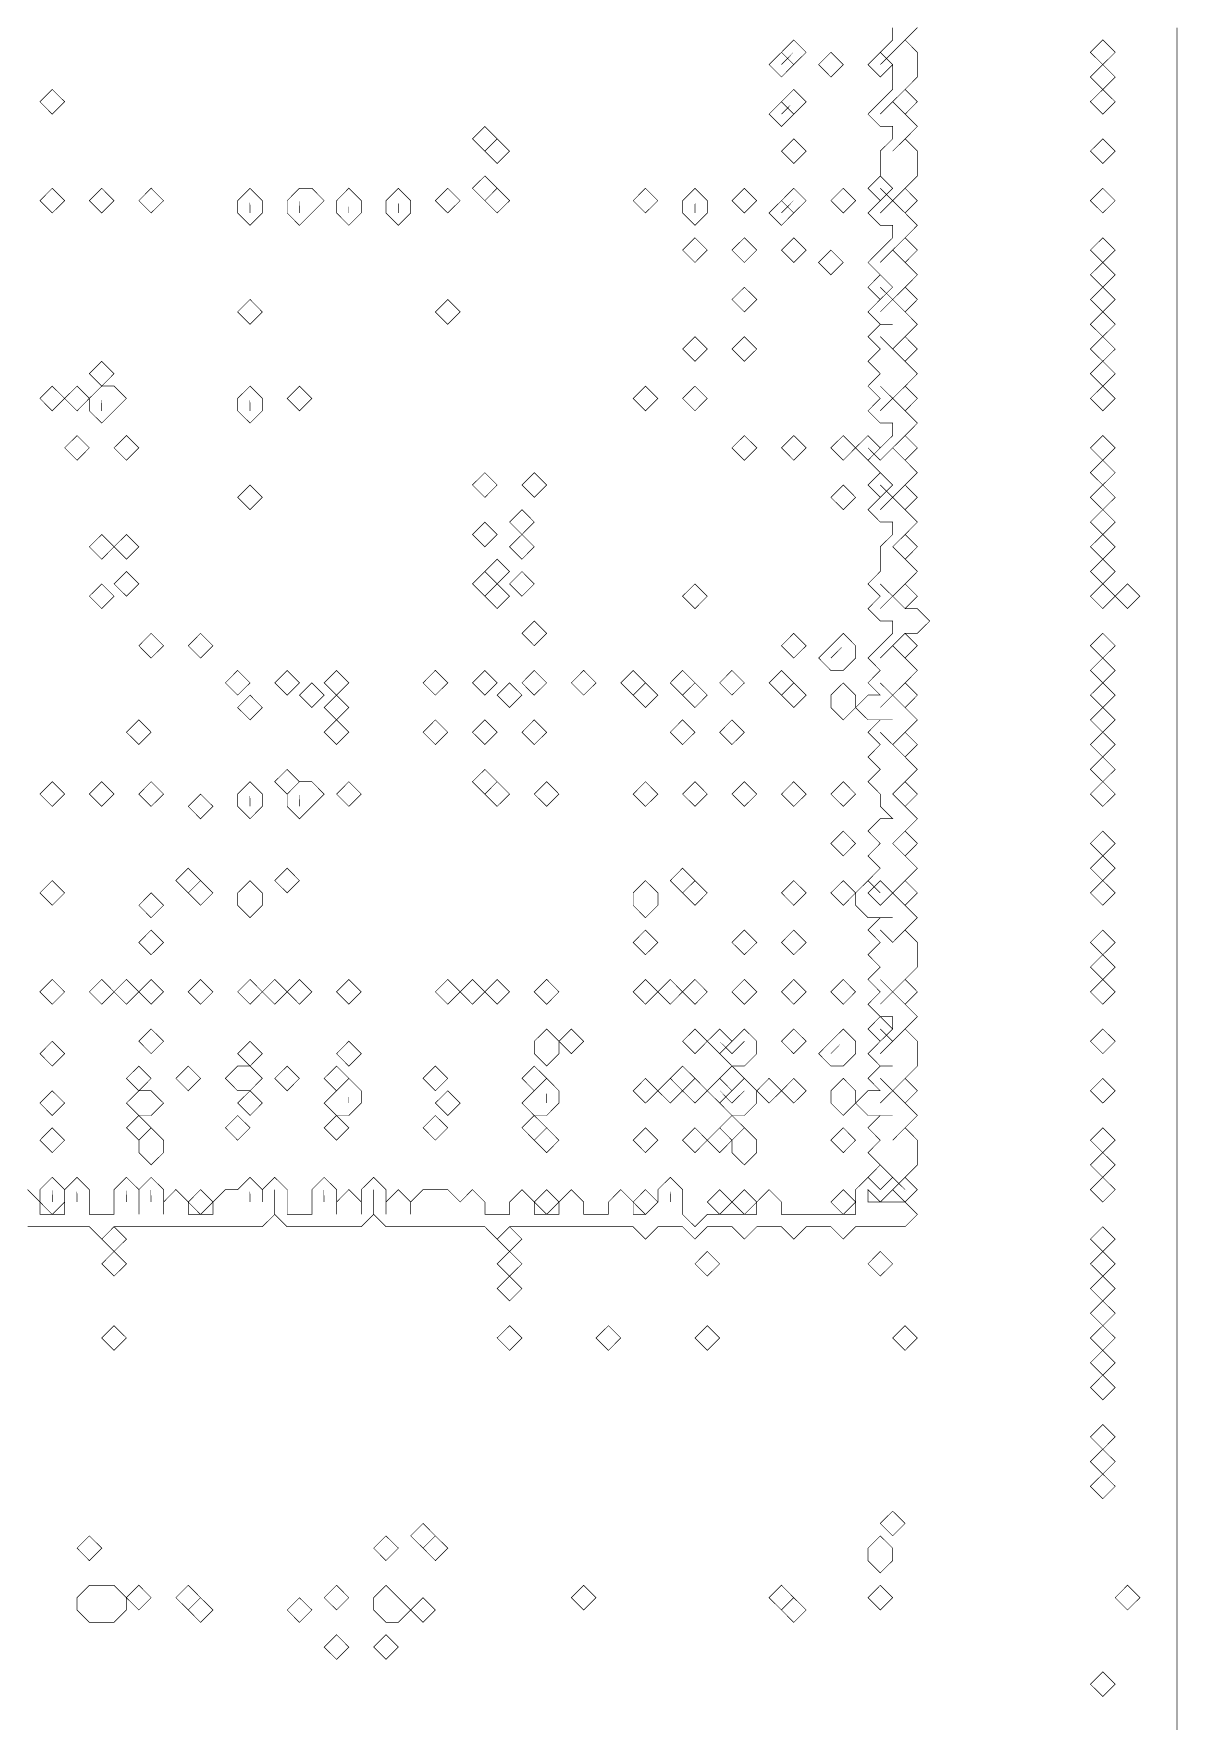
# Model space of a CAD drawing. Header units: metres. Extents: x 0 to 4936, y -4936 to 0.
# Drawn here: x 4042 to 4936, y -3873 to -2555 of the extents above; entities that cross this region are included whole.
import ezdxf

# ---------------------------------------------------------------- set-up
doc = ezdxf.new("R2010")
doc.units = ezdxf.units.M
doc.layers.add('conductor', color=1, linetype='Continuous')
doc.layers.add('substrate', color=5, linetype='Continuous')

msp = doc.modelspace()

# ---------------------------------------------------------------- linework, layer by layer
at = {"layer": 'conductor', "const_width": 0.5}
msp.add_lwpolyline([(4037.1, -3457.6), (4046.8, -3467.3), (4046.8, -3477), (4056.4, -3477), (4066.1, -3477), (4066.1, -3467.3), (4066.1, -3457.6), (4075.8, -3448), (4085.4, -3457.6), (4085.4, -3467.3), (4085.4, -3477), (4095.1, -3477), (4104.7, -3477), (4104.7, -3467.3), (4104.7, -3457.6), (4114.4, -3448), (4124.1, -3457.6), (4124.1, -3467.3), (4124.1, -3477), (4124.1, -3467.3), (4124.1, -3457.6), (4133.7, -3448), (4143.4, -3457.6), (4143.4, -3467.3), (4143.4, -3477), (4143.4, -3467.3), (4153, -3457.6), (4162.7, -3467.3), (4162.7, -3477), (4172.3, -3477), (4182, -3477), (4182, -3467.3), (4191.7, -3457.6), (4201.3, -3457.6), (4211, -3448), (4220.6, -3457.6), (4220.6, -3467.3), (4220.6, -3457.6), (4230.3, -3448), (4240, -3457.6), (4240, -3467.3), (4240, -3477), (4249.6, -3477), (4259.3, -3477), (4259.3, -3467.3), (4259.3, -3457.6), (4268.9, -3448), (4278.6, -3457.6), (4278.6, -3467.3), (4278.6, -3477), (4278.6, -3467.3), (4288.2, -3457.6), (4297.9, -3467.3), (4297.9, -3477), (4297.9, -3467.3), (4297.9, -3457.6), (4307.6, -3448), (4317.2, -3457.6), (4317.2, -3467.3), (4317.2, -3477), (4317.2, -3467.3), (4326.9, -3457.6), (4336.5, -3467.3), (4336.5, -3477), (4336.5, -3467.3), (4346.2, -3457.6), (4355.8, -3457.6), (4365.5, -3457.6), (4375.2, -3467.3), (4384.8, -3457.6), (4394.5, -3467.3), (4394.5, -3477), (4404.1, -3477), (4413.8, -3477), (4413.8, -3467.3), (4423.5, -3457.6), (4433.1, -3467.3), (4433.1, -3477), (4442.8, -3477), (4452.4, -3477), (4452.4, -3467.3), (4462.1, -3457.6), (4471.7, -3467.3), (4471.7, -3477), (4481.4, -3477), (4491.1, -3477), (4491.1, -3467.3), (4500.7, -3457.6), (4510.4, -3467.3), (4510.4, -3477), (4520, -3477), (4529.7, -3467.3), (4529.7, -3457.6), (4539.4, -3448), (4549, -3457.6), (4549, -3467.3), (4549, -3477), (4558.7, -3486.6), (4568.3, -3477), (4578, -3477), (4587.6, -3477), (4597.3, -3477), (4607, -3477), (4607, -3467.3), (4616.6, -3457.6), (4626.3, -3467.3), (4626.3, -3477), (4635.9, -3477), (4645.6, -3477), (4655.3, -3477), (4664.9, -3477), (4674.6, -3477), (4684.2, -3477), (4684.2, -3467.3), (4684.2, -3457.6), (4693.9, -3448), (4703.5, -3457.6), (4713.2, -3448), (4722.9, -3457.6), (4713.2, -3448), (4703.5, -3438.3), (4693.9, -3428.7), (4703.5, -3419), (4693.9, -3409.3), (4703.5, -3399.7), (4713.2, -3399.7), (4703.5, -3399.7), (4693.9, -3399.7), (4684.2, -3390), (4693.9, -3380.4), (4703.5, -3380.4), (4693.9, -3370.7), (4703.5, -3361.1), (4713.2, -3361.1), (4703.5, -3361.1), (4693.9, -3351.4), (4703.5, -3341.7), (4713.2, -3332.1), (4713.2, -3322.4), (4703.5, -3322.4), (4693.9, -3312.8), (4703.5, -3303.1), (4693.9, -3293.4), (4703.5, -3283.8), (4693.9, -3274.1), (4703.5, -3264.5), (4693.9, -3254.8), (4703.5, -3245.2), (4713.2, -3245.2), (4703.5, -3245.2), (4693.9, -3245.2), (4684.2, -3235.5), (4684.2, -3225.8), (4693.9, -3216.2), (4703.5, -3225.8), (4693.9, -3216.2), (4703.5, -3206.5), (4693.9, -3196.9), (4703.5, -3187.2), (4693.9, -3177.5), (4703.5, -3167.9), (4713.2, -3167.9), (4703.5, -3158.2), (4703.5, -3148.6), (4693.9, -3138.9), (4703.5, -3129.3), (4693.9, -3119.6), (4703.5, -3109.9), (4693.9, -3100.3), (4703.5, -3090.6), (4713.2, -3090.6), (4703.5, -3090.6), (4693.9, -3090.6), (4684.2, -3081), (4693.9, -3071.3), (4703.5, -3071.3), (4693.9, -3061.7), (4703.5, -3052), (4693.9, -3042.3), (4703.5, -3032.7), (4713.2, -3023), (4713.2, -3013.4), (4703.5, -3013.4), (4693.9, -3003.7), (4703.5, -2994), (4693.9, -2984.4), (4703.5, -2974.7), (4703.5, -2965.1), (4703.5, -2955.4), (4713.2, -2945.8), (4713.2, -2936.1), (4703.5, -2936.1), (4693.9, -2926.4), (4703.5, -2916.8), (4713.2, -2907.1), (4703.5, -2897.5), (4693.9, -2887.8), (4703.5, -2878.1), (4713.2, -2868.5), (4713.2, -2858.8), (4703.5, -2858.8), (4693.9, -2849.2), (4703.5, -2839.5), (4693.9, -2829.9), (4703.5, -2820.2), (4693.9, -2810.5), (4703.5, -2800.9), (4693.9, -2791.2), (4703.5, -2781.6), (4713.2, -2781.6), (4703.5, -2781.6), (4693.9, -2771.9), (4703.5, -2762.2), (4713.2, -2752.6), (4703.5, -2742.9), (4693.9, -2733.3), (4703.5, -2723.6), (4713.2, -2714), (4713.2, -2704.3), (4703.5, -2704.3), (4693.9, -2694.6), (4703.5, -2685), (4713.2, -2675.3), (4703.5, -2665.7), (4703.5, -2656), (4703.5, -2646.3), (4713.2, -2636.7), (4713.2, -2627), (4703.5, -2627), (4693.9, -2617.4), (4703.5, -2607.7), (4713.2, -2598.1), (4713.2, -2588.4), (4713.2, -2578.7), (4703.5, -2569.1), (4713.2, -2559.4), (4713.2, -2549.8)], dxfattribs=at)
for points in [[(4616.6, -2578.7), (4626.3, -2569.1), (4635.9, -2578.7), (4626.3, -2588.4)], [(4626.3, -2569.1), (4635.9, -2559.4), (4645.6, -2569.1), (4635.9, -2578.7)], [(4655.3, -2578.7), (4664.9, -2569.1), (4674.6, -2578.7), (4664.9, -2588.4)], [(4693.9, -2578.7), (4703.5, -2569.1), (4713.2, -2578.7), (4703.5, -2588.4)], [(4046.8, -2607.7), (4056.4, -2598.1), (4066.1, -2607.7), (4056.4, -2617.4)], [(4616.6, -2617.4), (4626.3, -2607.7), (4635.9, -2617.4), (4626.3, -2627)], [(4626.3, -2607.7), (4635.9, -2598.1), (4645.6, -2607.7), (4635.9, -2617.4)], [(4384.8, -2636.7), (4394.5, -2627), (4404.1, -2636.7), (4394.5, -2646.3)], [(4394.5, -2646.3), (4404.1, -2636.7), (4413.8, -2646.3), (4404.1, -2656)], [(4626.3, -2646.3), (4635.9, -2636.7), (4645.6, -2646.3), (4635.9, -2656)], [(4046.8, -2685), (4056.4, -2675.3), (4066.1, -2685), (4056.4, -2694.6)], [(4085.4, -2685), (4095.1, -2675.3), (4104.7, -2685), (4095.1, -2694.6)], [(4124.1, -2685), (4133.7, -2675.3), (4143.4, -2685), (4133.7, -2694.6)], [(4201.3, -2685), (4211, -2675.3), (4220.6, -2685), (4220.6, -2694.6), (4211, -2704.3), (4201.3, -2694.6)], [(4240, -2685), (4249.6, -2675.3), (4259.3, -2675.3), (4268.9, -2685), (4259.3, -2694.6), (4249.6, -2704.3), (4240, -2694.6)], [(4278.6, -2685), (4288.2, -2675.3), (4297.9, -2685), (4297.9, -2694.6), (4288.2, -2704.3), (4278.6, -2694.6)], [(4317.2, -2685), (4326.9, -2675.3), (4336.5, -2685), (4336.5, -2694.6), (4326.9, -2704.3), (4317.2, -2694.6)], [(4355.8, -2685), (4365.5, -2675.3), (4375.2, -2685), (4365.5, -2694.6)], [(4384.8, -2675.3), (4394.5, -2665.7), (4404.1, -2675.3), (4394.5, -2685)], [(4394.5, -2685), (4404.1, -2675.3), (4413.8, -2685), (4404.1, -2694.6)], [(4510.4, -2685), (4520, -2675.3), (4529.7, -2685), (4520, -2694.6)], [(4549, -2685), (4558.7, -2675.3), (4568.3, -2685), (4568.3, -2694.6), (4558.7, -2704.3), (4549, -2694.6)], [(4587.6, -2685), (4597.3, -2675.3), (4607, -2685), (4597.3, -2694.6)], [(4626.3, -2685), (4635.9, -2675.3), (4645.6, -2685), (4635.9, -2694.6)], [(4664.9, -2685), (4674.6, -2675.3), (4684.2, -2685), (4674.6, -2694.6)], [(4693.9, -2675.3), (4703.5, -2665.7), (4713.2, -2675.3), (4703.5, -2685)], [(4616.6, -2694.6), (4626.3, -2685), (4635.9, -2694.6), (4626.3, -2704.3)], [(4549, -2723.6), (4558.7, -2714), (4568.3, -2723.6), (4558.7, -2733.3)], [(4587.6, -2723.6), (4597.3, -2714), (4607, -2723.6), (4597.3, -2733.3)], [(4626.3, -2723.6), (4635.9, -2714), (4645.6, -2723.6), (4635.9, -2733.3)], [(4655.3, -2733.3), (4664.9, -2723.6), (4674.6, -2733.3), (4664.9, -2742.9)], [(4587.6, -2762.2), (4597.3, -2752.6), (4607, -2762.2), (4597.3, -2771.9)], [(4693.9, -2752.6), (4703.5, -2742.9), (4713.2, -2752.6), (4703.5, -2762.2)], [(4201.3, -2771.9), (4211, -2762.2), (4220.6, -2771.9), (4211, -2781.6)], [(4355.8, -2771.9), (4365.5, -2762.2), (4375.2, -2771.9), (4365.5, -2781.6)], [(4549, -2800.9), (4558.7, -2791.2), (4568.3, -2800.9), (4558.7, -2810.5)], [(4587.6, -2800.9), (4597.3, -2791.2), (4607, -2800.9), (4597.3, -2810.5)], [(4085.4, -2820.2), (4095.1, -2810.5), (4104.7, -2820.2), (4095.1, -2829.9)], [(4046.8, -2839.5), (4056.4, -2829.9), (4066.1, -2839.5), (4056.4, -2849.2)], [(4066.1, -2839.5), (4075.8, -2829.9), (4085.4, -2839.5), (4075.8, -2849.2)], [(4085.4, -2839.5), (4095.1, -2829.9), (4104.7, -2829.9), (4114.4, -2839.5), (4104.7, -2849.2), (4095.1, -2858.8), (4085.4, -2849.2)], [(4201.3, -2839.5), (4211, -2829.9), (4220.6, -2839.5), (4220.6, -2849.2), (4211, -2858.8), (4201.3, -2849.2)], [(4240, -2839.5), (4249.6, -2829.9), (4259.3, -2839.5), (4249.6, -2849.2)], [(4510.4, -2839.5), (4520, -2829.9), (4529.7, -2839.5), (4520, -2849.2)], [(4549, -2839.5), (4558.7, -2829.9), (4568.3, -2839.5), (4558.7, -2849.2)], [(4066.1, -2878.1), (4075.8, -2868.5), (4085.4, -2878.1), (4075.8, -2887.8)], [(4104.7, -2878.1), (4114.4, -2868.5), (4124.1, -2878.1), (4114.4, -2887.8)], [(4587.6, -2878.1), (4597.3, -2868.5), (4607, -2878.1), (4597.3, -2887.8)], [(4626.3, -2878.1), (4635.9, -2868.5), (4645.6, -2878.1), (4635.9, -2887.8)], [(4664.9, -2878.1), (4674.6, -2868.5), (4684.2, -2878.1), (4674.6, -2887.8)], [(4684.2, -2878.1), (4693.9, -2868.5), (4703.5, -2878.1), (4693.9, -2887.8)], [(4384.8, -2907.1), (4394.5, -2897.5), (4404.1, -2907.1), (4394.5, -2916.8)], [(4423.5, -2907.1), (4433.1, -2897.5), (4442.8, -2907.1), (4433.1, -2916.8)], [(4693.9, -2907.1), (4703.5, -2897.5), (4713.2, -2907.1), (4703.5, -2916.8)], [(4201.3, -2916.8), (4211, -2907.1), (4220.6, -2916.8), (4211, -2926.4)], [(4664.9, -2916.8), (4674.6, -2907.1), (4684.2, -2916.8), (4674.6, -2926.4)], [(4413.8, -2936.1), (4423.5, -2926.4), (4433.1, -2936.1), (4423.5, -2945.8)], [(4384.8, -2945.8), (4394.5, -2936.1), (4404.1, -2945.8), (4394.5, -2955.4)], [(4085.4, -2955.4), (4095.1, -2945.8), (4104.7, -2955.4), (4095.1, -2965.1)], [(4104.7, -2955.4), (4114.4, -2945.8), (4124.1, -2955.4), (4114.4, -2965.1)], [(4413.8, -2955.4), (4423.5, -2945.8), (4433.1, -2955.4), (4423.5, -2965.1)], [(4394.5, -2974.7), (4404.1, -2965.1), (4413.8, -2974.7), (4404.1, -2984.4)], [(4104.7, -2984.4), (4114.4, -2974.7), (4124.1, -2984.4), (4114.4, -2994)], [(4384.8, -2984.4), (4394.5, -2974.7), (4404.1, -2984.4), (4394.5, -2994)], [(4413.8, -2984.4), (4423.5, -2974.7), (4433.1, -2984.4), (4423.5, -2994)], [(4085.4, -2994), (4095.1, -2984.4), (4104.7, -2994), (4095.1, -3003.7)], [(4394.5, -2994), (4404.1, -2984.4), (4413.8, -2994), (4404.1, -3003.7)], [(4549, -2994), (4558.7, -2984.4), (4568.3, -2994), (4558.7, -3003.7)], [(4423.5, -3023), (4433.1, -3013.4), (4442.8, -3023), (4433.1, -3032.7)], [(4124.1, -3032.7), (4133.7, -3023), (4143.4, -3032.7), (4133.7, -3042.3)], [(4162.7, -3032.7), (4172.3, -3023), (4182, -3032.7), (4172.3, -3042.3)], [(4626.3, -3032.7), (4635.9, -3023), (4645.6, -3032.7), (4635.9, -3042.3)], [(4664.9, -3032.7), (4674.6, -3023), (4684.2, -3032.7), (4684.2, -3042.3), (4674.6, -3052), (4664.9, -3052), (4655.3, -3042.3)], [(4191.7, -3061.7), (4201.3, -3052), (4211, -3061.7), (4201.3, -3071.3)], [(4230.3, -3061.7), (4240, -3052), (4249.6, -3061.7), (4240, -3071.3)], [(4268.9, -3061.7), (4278.6, -3052), (4288.2, -3061.7), (4278.6, -3071.3)], [(4346.2, -3061.7), (4355.8, -3052), (4365.5, -3061.7), (4355.8, -3071.3)], [(4384.8, -3061.7), (4394.5, -3052), (4404.1, -3061.7), (4394.5, -3071.3)], [(4423.5, -3061.7), (4433.1, -3052), (4442.8, -3061.7), (4433.1, -3071.3)], [(4462.1, -3061.7), (4471.7, -3052), (4481.4, -3061.7), (4471.7, -3071.3)], [(4500.7, -3061.7), (4510.4, -3052), (4520, -3061.7), (4510.4, -3071.3)], [(4539.4, -3061.7), (4549, -3052), (4558.7, -3061.7), (4549, -3071.3)], [(4578, -3061.7), (4587.6, -3052), (4597.3, -3061.7), (4587.6, -3071.3)], [(4616.6, -3061.7), (4626.3, -3052), (4635.9, -3061.7), (4626.3, -3071.3)], [(4201.3, -3081), (4211, -3071.3), (4220.6, -3081), (4211, -3090.6)], [(4249.6, -3071.3), (4259.3, -3061.7), (4268.9, -3071.3), (4259.3, -3081)], [(4268.9, -3081), (4278.6, -3071.3), (4288.2, -3081), (4278.6, -3090.6)], [(4404.1, -3071.3), (4413.8, -3061.7), (4423.5, -3071.3), (4413.8, -3081)], [(4510.4, -3071.3), (4520, -3061.7), (4529.7, -3071.3), (4520, -3081)], [(4549, -3071.3), (4558.7, -3061.7), (4568.3, -3071.3), (4558.7, -3081)], [(4626.3, -3071.3), (4635.9, -3061.7), (4645.6, -3071.3), (4635.9, -3081)], [(4664.9, -3071.3), (4674.6, -3061.7), (4684.2, -3071.3), (4684.2, -3081), (4674.6, -3090.6), (4664.9, -3081)], [(4114.4, -3100.3), (4124.1, -3090.6), (4133.7, -3100.3), (4124.1, -3109.9)], [(4268.9, -3100.3), (4278.6, -3090.6), (4288.2, -3100.3), (4278.6, -3109.9)], [(4346.2, -3100.3), (4355.8, -3090.6), (4365.5, -3100.3), (4355.8, -3109.9)], [(4384.8, -3100.3), (4394.5, -3090.6), (4404.1, -3100.3), (4394.5, -3109.9)], [(4423.5, -3100.3), (4433.1, -3090.6), (4442.8, -3100.3), (4433.1, -3109.9)], [(4539.4, -3100.3), (4549, -3090.6), (4558.7, -3100.3), (4549, -3109.9)], [(4578, -3100.3), (4587.6, -3090.6), (4597.3, -3100.3), (4587.6, -3109.9)], [(4230.3, -3138.9), (4240, -3129.3), (4249.6, -3138.9), (4240, -3148.6)], [(4384.8, -3138.9), (4394.5, -3129.3), (4404.1, -3138.9), (4394.5, -3148.6)], [(4046.8, -3148.6), (4056.4, -3138.9), (4066.1, -3148.6), (4056.4, -3158.2)], [(4085.4, -3148.6), (4095.1, -3138.9), (4104.7, -3148.6), (4095.1, -3158.2)], [(4124.1, -3148.6), (4133.7, -3138.9), (4143.4, -3148.6), (4133.7, -3158.2)], [(4162.7, -3158.2), (4172.3, -3148.6), (4182, -3158.2), (4172.3, -3167.9)], [(4201.3, -3148.6), (4211, -3138.9), (4220.6, -3148.6), (4220.6, -3158.2), (4211, -3167.9), (4201.3, -3158.2)], [(4240, -3148.6), (4249.6, -3138.9), (4259.3, -3138.9), (4268.9, -3148.6), (4259.3, -3158.2), (4249.6, -3167.9), (4240, -3158.2)], [(4278.6, -3148.6), (4288.2, -3138.9), (4297.9, -3148.6), (4288.2, -3158.2)], [(4394.5, -3148.6), (4404.1, -3138.9), (4413.8, -3148.6), (4404.1, -3158.2)], [(4433.1, -3148.6), (4442.8, -3138.9), (4452.4, -3148.6), (4442.8, -3158.2)], [(4510.4, -3148.6), (4520, -3138.9), (4529.7, -3148.6), (4520, -3158.2)], [(4549, -3148.6), (4558.7, -3138.9), (4568.3, -3148.6), (4558.7, -3158.2)], [(4587.6, -3148.6), (4597.3, -3138.9), (4607, -3148.6), (4597.3, -3158.2)], [(4626.3, -3148.6), (4635.9, -3138.9), (4645.6, -3148.6), (4635.9, -3158.2)], [(4664.9, -3148.6), (4674.6, -3138.9), (4684.2, -3148.6), (4674.6, -3158.2)], [(4664.9, -3187.2), (4674.6, -3177.5), (4684.2, -3187.2), (4674.6, -3196.9)], [(4046.8, -3225.8), (4056.4, -3216.2), (4066.1, -3225.8), (4056.4, -3235.5)], [(4153, -3216.2), (4162.7, -3206.5), (4172.3, -3216.2), (4162.7, -3225.8)], [(4162.7, -3225.8), (4172.3, -3216.2), (4182, -3225.8), (4172.3, -3235.5)], [(4201.3, -3225.8), (4211, -3216.2), (4220.6, -3225.8), (4220.6, -3235.5), (4211, -3245.2), (4201.3, -3235.5)], [(4230.3, -3216.2), (4240, -3206.5), (4249.6, -3216.2), (4240, -3225.8)], [(4510.4, -3225.8), (4520, -3216.2), (4529.7, -3225.8), (4529.7, -3235.5), (4520, -3245.2), (4510.4, -3235.5)], [(4539.4, -3216.2), (4549, -3206.5), (4558.7, -3216.2), (4549, -3225.8)], [(4549, -3225.8), (4558.7, -3216.2), (4568.3, -3225.8), (4558.7, -3235.5)], [(4626.3, -3225.8), (4635.9, -3216.2), (4645.6, -3225.8), (4635.9, -3235.5)], [(4664.9, -3225.8), (4674.6, -3216.2), (4684.2, -3225.8), (4674.6, -3235.5)], [(4124.1, -3235.5), (4133.7, -3225.8), (4143.4, -3235.5), (4133.7, -3245.2)], [(4124.1, -3264.5), (4133.7, -3254.8), (4143.4, -3264.5), (4133.7, -3274.1)], [(4510.4, -3264.5), (4520, -3254.8), (4529.7, -3264.5), (4520, -3274.1)], [(4587.6, -3264.5), (4597.3, -3254.8), (4607, -3264.5), (4597.3, -3274.1)], [(4626.3, -3264.5), (4635.9, -3254.8), (4645.6, -3264.5), (4635.9, -3274.1)], [(4046.8, -3303.1), (4056.4, -3293.4), (4066.1, -3303.1), (4056.4, -3312.8)], [(4085.4, -3303.1), (4095.1, -3293.4), (4104.7, -3303.1), (4095.1, -3312.8)], [(4104.7, -3303.1), (4114.4, -3293.4), (4124.1, -3303.1), (4114.4, -3312.8)], [(4124.1, -3303.1), (4133.7, -3293.4), (4143.4, -3303.1), (4133.7, -3312.8)], [(4162.7, -3303.1), (4172.3, -3293.4), (4182, -3303.1), (4172.3, -3312.8)], [(4201.3, -3303.1), (4211, -3293.4), (4220.6, -3303.1), (4211, -3312.8)], [(4220.6, -3303.1), (4230.3, -3293.4), (4240, -3303.1), (4230.3, -3312.8)], [(4240, -3303.1), (4249.6, -3293.4), (4259.3, -3303.1), (4249.6, -3312.8)], [(4278.6, -3303.1), (4288.2, -3293.4), (4297.9, -3303.1), (4288.2, -3312.8)], [(4355.8, -3303.1), (4365.5, -3293.4), (4375.2, -3303.1), (4365.5, -3312.8)], [(4375.2, -3303.1), (4384.8, -3293.4), (4394.5, -3303.1), (4384.8, -3312.8)], [(4394.5, -3303.1), (4404.1, -3293.4), (4413.8, -3303.1), (4404.1, -3312.8)], [(4433.1, -3303.1), (4442.8, -3293.4), (4452.4, -3303.1), (4442.8, -3312.8)], [(4510.4, -3303.1), (4520, -3293.4), (4529.7, -3303.1), (4520, -3312.8)], [(4529.7, -3303.1), (4539.4, -3293.4), (4549, -3303.1), (4539.4, -3312.8)], [(4549, -3303.1), (4558.7, -3293.4), (4568.3, -3303.1), (4558.7, -3312.8)], [(4587.6, -3303.1), (4597.3, -3293.4), (4607, -3303.1), (4597.3, -3312.8)], [(4626.3, -3303.1), (4635.9, -3293.4), (4645.6, -3303.1), (4635.9, -3312.8)], [(4664.9, -3303.1), (4674.6, -3293.4), (4684.2, -3303.1), (4674.6, -3312.8)], [(4693.9, -3332.1), (4703.5, -3322.4), (4713.2, -3332.1), (4703.5, -3341.7)], [(4124.1, -3341.7), (4133.7, -3332.1), (4143.4, -3341.7), (4133.7, -3351.4)], [(4433.1, -3341.7), (4442.8, -3332.1), (4452.4, -3341.7), (4452.4, -3351.4), (4442.8, -3361.1), (4433.1, -3351.4)], [(4452.4, -3341.7), (4462.1, -3332.1), (4471.7, -3341.7), (4462.1, -3351.4)], [(4549, -3341.7), (4558.7, -3332.1), (4568.3, -3341.7), (4558.7, -3351.4)], [(4568.3, -3341.7), (4578, -3332.1), (4587.6, -3341.7), (4578, -3351.4)], [(4587.6, -3341.7), (4597.3, -3332.1), (4607, -3341.7), (4607, -3351.4), (4597.3, -3361.1), (4587.6, -3361.1), (4578, -3351.4)], [(4626.3, -3341.7), (4635.9, -3332.1), (4645.6, -3341.7), (4635.9, -3351.4)], [(4664.9, -3341.7), (4674.6, -3332.1), (4684.2, -3341.7), (4684.2, -3351.4), (4674.6, -3361.1), (4664.9, -3361.1), (4655.3, -3351.4)], [(4046.8, -3351.4), (4056.4, -3341.7), (4066.1, -3351.4), (4056.4, -3361.1)], [(4201.3, -3351.4), (4211, -3341.7), (4220.6, -3351.4), (4211, -3361.1)], [(4278.6, -3351.4), (4288.2, -3341.7), (4297.9, -3351.4), (4288.2, -3361.1)], [(4114.4, -3370.7), (4124.1, -3361.1), (4133.7, -3370.7), (4124.1, -3380.4)], [(4153, -3370.7), (4162.7, -3361.1), (4172.3, -3370.7), (4162.7, -3380.4)], [(4191.7, -3370.7), (4201.3, -3361.1), (4211, -3361.1), (4220.6, -3370.7), (4211, -3380.4), (4201.3, -3380.4)], [(4230.3, -3370.7), (4240, -3361.1), (4249.6, -3370.7), (4240, -3380.4)], [(4268.9, -3370.7), (4278.6, -3361.1), (4288.2, -3370.7), (4278.6, -3380.4)], [(4346.2, -3370.7), (4355.8, -3361.1), (4365.5, -3370.7), (4355.8, -3380.4)], [(4423.5, -3370.7), (4433.1, -3361.1), (4442.8, -3370.7), (4433.1, -3380.4)], [(4539.4, -3370.7), (4549, -3361.1), (4558.7, -3370.7), (4549, -3380.4)], [(4578, -3370.7), (4587.6, -3361.1), (4597.3, -3370.7), (4587.6, -3380.4)], [(4278.6, -3380.4), (4288.2, -3370.7), (4297.9, -3380.4), (4297.9, -3390), (4288.2, -3399.7), (4278.6, -3399.7), (4268.9, -3390)], [(4433.1, -3380.4), (4442.8, -3370.7), (4452.4, -3380.4), (4452.4, -3390), (4442.8, -3399.7), (4433.1, -3399.7), (4423.5, -3390)], [(4510.4, -3380.4), (4520, -3370.7), (4529.7, -3380.4), (4520, -3390)], [(4529.7, -3380.4), (4539.4, -3370.7), (4549, -3380.4), (4539.4, -3390)], [(4549, -3380.4), (4558.7, -3370.7), (4568.3, -3380.4), (4558.7, -3390)], [(4568.3, -3380.4), (4578, -3370.7), (4587.6, -3380.4), (4578, -3390)], [(4587.6, -3380.4), (4597.3, -3370.7), (4607, -3380.4), (4607, -3390), (4597.3, -3399.7), (4587.6, -3399.7), (4578, -3390)], [(4607, -3380.4), (4616.6, -3370.7), (4626.3, -3380.4), (4616.6, -3390)], [(4626.3, -3380.4), (4635.9, -3370.7), (4645.6, -3380.4), (4635.9, -3390)], [(4664.9, -3380.4), (4674.6, -3370.7), (4684.2, -3380.4), (4684.2, -3390), (4674.6, -3399.7), (4664.9, -3390)], [(4046.8, -3390), (4056.4, -3380.4), (4066.1, -3390), (4056.4, -3399.7)], [(4114.4, -3390), (4124.1, -3380.4), (4133.7, -3380.4), (4143.4, -3390), (4133.7, -3399.7), (4124.1, -3399.7)], [(4201.3, -3390), (4211, -3380.4), (4220.6, -3390), (4211, -3399.7)], [(4355.8, -3390), (4365.5, -3380.4), (4375.2, -3390), (4365.5, -3399.7)], [(4114.4, -3409.3), (4124.1, -3399.7), (4133.7, -3409.3), (4124.1, -3419)], [(4191.7, -3409.3), (4201.3, -3399.7), (4211, -3409.3), (4201.3, -3419)], [(4268.9, -3409.3), (4278.6, -3399.7), (4288.2, -3409.3), (4278.6, -3419)], [(4346.2, -3409.3), (4355.8, -3399.7), (4365.5, -3409.3), (4355.8, -3419)], [(4423.5, -3409.3), (4433.1, -3399.7), (4442.8, -3409.3), (4433.1, -3419)], [(4578, -3409.3), (4587.6, -3399.7), (4597.3, -3409.3), (4587.6, -3419)], [(4046.8, -3419), (4056.4, -3409.3), (4066.1, -3419), (4056.4, -3428.7)], [(4124.1, -3419), (4133.7, -3409.3), (4143.4, -3419), (4143.4, -3428.7), (4133.7, -3438.3), (4124.1, -3428.7)], [(4433.1, -3419), (4442.8, -3409.3), (4452.4, -3419), (4442.8, -3428.7)], [(4510.4, -3419), (4520, -3409.3), (4529.7, -3419), (4520, -3428.7)], [(4549, -3419), (4558.7, -3409.3), (4568.3, -3419), (4558.7, -3428.7)], [(4568.3, -3419), (4578, -3409.3), (4587.6, -3419), (4578, -3428.7)], [(4587.6, -3419), (4597.3, -3409.3), (4607, -3419), (4607, -3428.7), (4597.3, -3438.3), (4587.6, -3428.7)], [(4664.9, -3419), (4674.6, -3409.3), (4684.2, -3419), (4674.6, -3428.7)], [(4693.9, -3448), (4703.5, -3438.3), (4713.2, -3448), (4703.5, -3457.6)], [(4046.8, -3457.6), (4056.4, -3448), (4066.1, -3457.6), (4066.1, -3467.3), (4056.4, -3477), (4046.8, -3467.3)], [(4162.7, -3467.3), (4172.3, -3457.6), (4182, -3467.3), (4172.3, -3477)], [(4433.1, -3467.3), (4442.8, -3457.6), (4452.4, -3467.3), (4442.8, -3477)], [(4510.4, -3467.3), (4520, -3457.6), (4529.7, -3467.3), (4520, -3477)], [(4568.3, -3467.3), (4578, -3457.6), (4587.6, -3467.3), (4578, -3477)], [(4587.6, -3467.3), (4597.3, -3457.6), (4607, -3467.3), (4597.3, -3477)], [(4664.9, -3467.3), (4674.6, -3457.6), (4684.2, -3467.3), (4674.6, -3477)], [(4201.3, -3477)], [(4355.8, -3477)], [(4703.5, -3477)]]:
    msp.add_lwpolyline(points, close=True, dxfattribs=at)
at = {"layer": 'substrate', "const_width": 0.5}
for points in [[(4732.5, -2549.8), (4722.9, -2559.4), (4713.2, -2569.1), (4703.5, -2578.7), (4713.2, -2569.1), (4722.9, -2559.4), (4732.5, -2569.1), (4732.5, -2578.7), (4732.5, -2588.4), (4722.9, -2598.1), (4713.2, -2607.7), (4703.5, -2617.4), (4713.2, -2607.7), (4722.9, -2617.4), (4732.5, -2627), (4722.9, -2636.7), (4713.2, -2646.3), (4722.9, -2636.7), (4732.5, -2646.3), (4732.5, -2656), (4732.5, -2665.7), (4722.9, -2675.3), (4713.2, -2685), (4703.5, -2675.3), (4713.2, -2685), (4703.5, -2694.6), (4713.2, -2685), (4722.9, -2694.6), (4732.5, -2704.3), (4722.9, -2714), (4713.2, -2723.6), (4703.5, -2733.3), (4713.2, -2723.6), (4722.9, -2733.3), (4732.5, -2742.9), (4722.9, -2752.6), (4713.2, -2762.2), (4703.5, -2752.6), (4713.2, -2762.2), (4703.5, -2771.9), (4713.2, -2762.2), (4722.9, -2771.9), (4732.5, -2781.6), (4722.9, -2791.2), (4713.2, -2800.9), (4703.5, -2791.2), (4713.2, -2800.9), (4722.9, -2810.5), (4732.5, -2820.2), (4722.9, -2829.9), (4713.2, -2839.5), (4703.5, -2829.9), (4713.2, -2839.5), (4703.5, -2849.2), (4713.2, -2839.5), (4722.9, -2849.2), (4732.5, -2858.8), (4722.9, -2868.5), (4713.2, -2878.1), (4703.5, -2887.8), (4693.9, -2878.1), (4703.5, -2887.8), (4713.2, -2878.1), (4722.9, -2887.8), (4732.5, -2897.5), (4722.9, -2907.1), (4713.2, -2916.8), (4703.5, -2907.1), (4713.2, -2916.8), (4703.5, -2926.4), (4713.2, -2916.8), (4722.9, -2926.4), (4732.5, -2936.1), (4722.9, -2945.8), (4713.2, -2955.4), (4722.9, -2965.1), (4732.5, -2974.7), (4722.9, -2984.4), (4713.2, -2994), (4703.5, -2984.4), (4713.2, -2994), (4703.5, -3003.7), (4713.2, -2994), (4722.9, -3003.7), (4732.5, -3003.7), (4742.2, -3013.4), (4732.5, -3023), (4722.9, -3023), (4713.2, -3032.7), (4703.5, -3042.3), (4713.2, -3032.7), (4722.9, -3042.3), (4732.5, -3052), (4722.9, -3061.7), (4713.2, -3071.3), (4703.5, -3061.7), (4713.2, -3071.3), (4703.5, -3081), (4713.2, -3071.3), (4722.9, -3081), (4732.5, -3090.6), (4722.9, -3100.3), (4713.2, -3109.9), (4703.5, -3100.3), (4713.2, -3109.9), (4722.9, -3119.6), (4732.5, -3129.3), (4722.9, -3138.9), (4713.2, -3148.6), (4722.9, -3158.2), (4732.5, -3167.9), (4722.9, -3177.5), (4713.2, -3187.2), (4722.9, -3196.9), (4732.5, -3206.5), (4722.9, -3216.2), (4713.2, -3225.8), (4703.5, -3216.2), (4693.9, -3225.8), (4703.5, -3235.5), (4713.2, -3225.8), (4722.9, -3235.5), (4732.5, -3245.2), (4722.9, -3254.8), (4713.2, -3264.5), (4703.5, -3254.8), (4713.2, -3264.5), (4722.9, -3254.8), (4732.5, -3264.5), (4732.5, -3274.1), (4732.5, -3283.8), (4722.9, -3293.4), (4713.2, -3303.1), (4703.5, -3293.4), (4713.2, -3303.1), (4703.5, -3312.8), (4713.2, -3303.1), (4722.9, -3312.8), (4732.5, -3322.4), (4722.9, -3332.1), (4713.2, -3341.7), (4703.5, -3332.1), (4713.2, -3341.7), (4703.5, -3351.4), (4713.2, -3341.7), (4722.9, -3332.1), (4732.5, -3341.7), (4732.5, -3351.4), (4732.5, -3361.1), (4722.9, -3370.7), (4713.2, -3380.4), (4703.5, -3370.7), (4713.2, -3380.4), (4703.5, -3390), (4713.2, -3380.4), (4722.9, -3390), (4732.5, -3399.7), (4722.9, -3409.3), (4713.2, -3419), (4722.9, -3409.3), (4732.5, -3419), (4732.5, -3428.7), (4732.5, -3438.3), (4722.9, -3448), (4713.2, -3457.6), (4703.5, -3467.3), (4693.9, -3457.6), (4693.9, -3467.3), (4703.5, -3467.3), (4713.2, -3467.3), (4722.9, -3467.3), (4732.5, -3477), (4722.9, -3486.6), (4713.2, -3486.6), (4703.5, -3486.6), (4693.9, -3486.6), (4684.2, -3486.6), (4674.6, -3496.3), (4664.9, -3486.6), (4655.3, -3486.6), (4645.6, -3486.6), (4635.9, -3496.3), (4626.3, -3486.6), (4616.6, -3486.6), (4607, -3486.6), (4597.3, -3496.3), (4587.6, -3486.6), (4578, -3486.6), (4568.3, -3486.6), (4558.7, -3496.3), (4549, -3486.6), (4539.4, -3486.6), (4529.7, -3486.6), (4520, -3496.3), (4510.4, -3486.6), (4500.7, -3486.6), (4491.1, -3486.6), (4481.4, -3486.6), (4471.7, -3486.6), (4462.1, -3486.6), (4452.4, -3486.6), (4442.8, -3486.6), (4433.1, -3486.6), (4423.5, -3486.6), (4413.8, -3486.6), (4404.1, -3496.3), (4394.5, -3486.6), (4384.8, -3486.6), (4375.2, -3486.6), (4365.5, -3486.6), (4355.8, -3486.6), (4346.2, -3486.6), (4336.5, -3486.6), (4326.9, -3486.6), (4317.2, -3486.6), (4307.6, -3477), (4307.6, -3467.3), (4307.6, -3457.6), (4307.6, -3467.3), (4307.6, -3477), (4297.9, -3486.6), (4288.2, -3486.6), (4278.6, -3486.6), (4268.9, -3486.6), (4259.3, -3486.6), (4249.6, -3486.6), (4240, -3486.6), (4230.3, -3477), (4230.3, -3467.3), (4230.3, -3457.6), (4230.3, -3467.3), (4230.3, -3477), (4220.6, -3486.6), (4211, -3486.6), (4201.3, -3486.6), (4191.7, -3486.6), (4182, -3486.6), (4172.3, -3486.6), (4162.7, -3486.6), (4153, -3486.6), (4143.4, -3486.6), (4133.7, -3486.6), (4124.1, -3486.6), (4114.4, -3486.6), (4104.7, -3486.6), (4095.1, -3496.3), (4085.4, -3486.6), (4075.8, -3486.6), (4066.1, -3486.6), (4056.4, -3486.6), (4046.8, -3486.6), (4037.1, -3486.6)], [(4935.3, -3882.6), (4935.3, -3872.9), (4935.3, -3863.3), (4935.3, -3853.6), (4935.3, -3844), (4935.3, -3834.3), (4935.3, -3824.6), (4935.3, -3815), (4935.3, -3805.3), (4935.3, -3795.7), (4935.3, -3786), (4935.3, -3776.4), (4935.3, -3766.7), (4935.3, -3757), (4935.3, -3747.4), (4935.3, -3737.7), (4935.3, -3728.1), (4935.3, -3718.4), (4935.3, -3708.8), (4935.3, -3699.1), (4935.3, -3689.4), (4935.3, -3679.8), (4935.3, -3670.1), (4935.3, -3660.5), (4935.3, -3650.8), (4935.3, -3641.1), (4935.3, -3631.5), (4935.3, -3621.8), (4935.3, -3612.2), (4935.3, -3602.5), (4935.3, -3592.9), (4935.3, -3583.2), (4935.3, -3573.5), (4935.3, -3563.9), (4935.3, -3554.2), (4935.3, -3544.6), (4935.3, -3534.9), (4935.3, -3525.2), (4935.3, -3515.6), (4935.3, -3505.9), (4935.3, -3496.3), (4935.3, -3486.6), (4935.3, -3477), (4935.3, -3467.3), (4935.3, -3457.6), (4935.3, -3448), (4935.3, -3438.3), (4935.3, -3428.7), (4935.3, -3419), (4935.3, -3409.3), (4935.3, -3399.7), (4935.3, -3390), (4935.3, -3380.4), (4935.3, -3370.7), (4935.3, -3361.1), (4935.3, -3351.4), (4935.3, -3341.7), (4935.3, -3332.1), (4935.3, -3322.4), (4935.3, -3312.8), (4935.3, -3303.1), (4935.3, -3293.4), (4935.3, -3283.8), (4935.3, -3274.1), (4935.3, -3264.5), (4935.3, -3254.8), (4935.3, -3245.2), (4935.3, -3235.5), (4935.3, -3225.8), (4935.3, -3216.2), (4935.3, -3206.5), (4935.3, -3196.9), (4935.3, -3187.2), (4935.3, -3177.5), (4935.3, -3167.9), (4935.3, -3158.2), (4935.3, -3148.6), (4935.3, -3138.9), (4935.3, -3129.3), (4935.3, -3119.6), (4935.3, -3109.9), (4935.3, -3100.3), (4935.3, -3090.6), (4935.3, -3081), (4935.3, -3071.3), (4935.3, -3061.7), (4935.3, -3052), (4935.3, -3042.3), (4935.3, -3032.7), (4935.3, -3023), (4935.3, -3013.4), (4935.3, -3003.7), (4935.3, -2994), (4935.3, -2984.4), (4935.3, -2974.7), (4935.3, -2965.1), (4935.3, -2955.4), (4935.3, -2945.8), (4935.3, -2936.1), (4935.3, -2926.4), (4935.3, -2916.8), (4935.3, -2907.1), (4935.3, -2897.5), (4935.3, -2887.8), (4935.3, -2878.1), (4935.3, -2868.5), (4935.3, -2858.8), (4935.3, -2849.2), (4935.3, -2839.5), (4935.3, -2829.9), (4935.3, -2820.2), (4935.3, -2810.5), (4935.3, -2800.9), (4935.3, -2791.2), (4935.3, -2781.6), (4935.3, -2771.9), (4935.3, -2762.2), (4935.3, -2752.6), (4935.3, -2742.9), (4935.3, -2733.3), (4935.3, -2723.6), (4935.3, -2714), (4935.3, -2704.3), (4935.3, -2694.6), (4935.3, -2685), (4935.3, -2675.3), (4935.3, -2665.7), (4935.3, -2656), (4935.3, -2646.3), (4935.3, -2636.7), (4935.3, -2627), (4935.3, -2617.4), (4935.3, -2607.7), (4935.3, -2598.1), (4935.3, -2588.4), (4935.3, -2578.7), (4935.3, -2569.1), (4935.3, -2559.4), (4935.3, -2549.8)]]:
    msp.add_lwpolyline(points, dxfattribs=at)
for points in [[(4635.9, -2569.1), (4626.3, -2578.7)], [(4867.7, -2569.1), (4877.4, -2559.4), (4887.1, -2569.1), (4877.4, -2578.7)], [(4664.9, -2578.7)], [(4867.7, -2588.4), (4877.4, -2578.7), (4887.1, -2588.4), (4877.4, -2598.1)], [(4056.4, -2607.7)], [(4635.9, -2607.7), (4626.3, -2617.4)], [(4713.2, -2607.7), (4722.9, -2598.1), (4732.5, -2607.7), (4722.9, -2617.4)], [(4867.7, -2607.7), (4877.4, -2598.1), (4887.1, -2607.7), (4877.4, -2617.4)], [(4867.7, -2646.3), (4877.4, -2636.7), (4887.1, -2646.3), (4877.4, -2656)], [(4635.9, -2646.3)], [(4713.2, -2685), (4722.9, -2675.3), (4732.5, -2685), (4722.9, -2694.6)], [(4867.7, -2685), (4877.4, -2675.3), (4887.1, -2685), (4877.4, -2694.6)], [(4056.4, -2685)], [(4095.1, -2685)], [(4133.7, -2685)], [(4211, -2685), (4211, -2694.6)], [(4249.6, -2685), (4249.6, -2694.6)], [(4288.2, -2685), (4288.2, -2694.6)], [(4326.9, -2685), (4326.9, -2694.6)], [(4365.5, -2685)], [(4404.1, -2685)], [(4520, -2685)], [(4558.7, -2685), (4558.7, -2694.6)], [(4597.3, -2685)], [(4635.9, -2685), (4626.3, -2694.6)], [(4674.6, -2685)], [(4713.2, -2723.6), (4722.9, -2714), (4732.5, -2723.6), (4722.9, -2733.3)], [(4867.7, -2723.6), (4877.4, -2714), (4887.1, -2723.6), (4877.4, -2733.3)], [(4558.7, -2723.6)], [(4597.3, -2723.6)], [(4635.9, -2723.6)], [(4664.9, -2733.3)], [(4867.7, -2742.9), (4877.4, -2733.3), (4887.1, -2742.9), (4877.4, -2752.6)], [(4713.2, -2762.2), (4722.9, -2752.6), (4732.5, -2762.2), (4722.9, -2771.9)], [(4867.7, -2762.2), (4877.4, -2752.6), (4887.1, -2762.2), (4877.4, -2771.9)], [(4597.3, -2762.2)], [(4867.7, -2781.6), (4877.4, -2771.9), (4887.1, -2781.6), (4877.4, -2791.2)], [(4713.2, -2800.9), (4722.9, -2791.2), (4732.5, -2800.9), (4722.9, -2810.5)], [(4867.7, -2800.9), (4877.4, -2791.2), (4887.1, -2800.9), (4877.4, -2810.5)], [(4558.7, -2800.9)], [(4597.3, -2800.9)], [(4867.7, -2820.2), (4877.4, -2810.5), (4887.1, -2820.2), (4877.4, -2829.9)], [(4713.2, -2839.5), (4722.9, -2829.9), (4732.5, -2839.5), (4722.9, -2849.2)], [(4867.7, -2839.5), (4877.4, -2829.9), (4887.1, -2839.5), (4877.4, -2849.2)], [(4056.4, -2839.5)], [(4075.8, -2839.5)], [(4095.1, -2839.5), (4095.1, -2849.2)], [(4211, -2839.5), (4211, -2849.2)], [(4249.6, -2839.5)], [(4520, -2839.5)], [(4558.7, -2839.5)], [(4713.2, -2878.1), (4722.9, -2868.5), (4732.5, -2878.1), (4722.9, -2887.8)], [(4867.7, -2878.1), (4877.4, -2868.5), (4887.1, -2878.1), (4877.4, -2887.8)], [(4075.8, -2878.1)], [(4114.4, -2878.1)], [(4597.3, -2878.1)], [(4635.9, -2878.1)], [(4674.6, -2878.1)], [(4867.7, -2897.5), (4877.4, -2887.8), (4887.1, -2897.5), (4877.4, -2907.1)], [(4713.2, -2916.8), (4722.9, -2907.1), (4732.5, -2916.8), (4722.9, -2926.4)], [(4867.7, -2916.8), (4877.4, -2907.1), (4887.1, -2916.8), (4877.4, -2926.4)], [(4211, -2916.8)], [(4674.6, -2916.8)], [(4867.7, -2936.1), (4877.4, -2926.4), (4887.1, -2936.1), (4877.4, -2945.8)], [(4713.2, -2955.4), (4722.9, -2945.8), (4732.5, -2955.4), (4722.9, -2965.1)], [(4867.7, -2955.4), (4877.4, -2945.8), (4887.1, -2955.4), (4877.4, -2965.1)], [(4095.1, -2955.4)], [(4867.7, -2974.7), (4877.4, -2965.1), (4887.1, -2974.7), (4877.4, -2984.4)], [(4114.4, -2984.4)], [(4423.5, -2984.4)], [(4713.2, -2994), (4722.9, -2984.4), (4732.5, -2994), (4722.9, -3003.7)], [(4867.7, -2994), (4877.4, -2984.4), (4887.1, -2994), (4877.4, -3003.7)], [(4887.1, -2994), (4896.7, -2984.4), (4906.4, -2994), (4896.7, -3003.7)], [(4095.1, -2994)], [(4404.1, -2994)], [(4558.7, -2994)], [(4713.2, -3032.7), (4722.9, -3023), (4732.5, -3032.7), (4722.9, -3042.3)], [(4867.7, -3032.7), (4877.4, -3023), (4887.1, -3032.7), (4877.4, -3042.3)], [(4133.7, -3032.7)], [(4172.3, -3032.7)], [(4635.9, -3032.7)], [(4674.6, -3032.7), (4664.9, -3042.3)], [(4867.7, -3052), (4877.4, -3042.3), (4887.1, -3052), (4877.4, -3061.7)], [(4520, -3071.3)], [(4558.7, -3071.3)], [(4635.9, -3071.3)], [(4674.6, -3071.3)], [(4713.2, -3071.3), (4722.9, -3061.7), (4732.5, -3071.3), (4722.9, -3081)], [(4867.7, -3071.3), (4877.4, -3061.7), (4887.1, -3071.3), (4877.4, -3081)], [(4867.7, -3090.6), (4877.4, -3081), (4887.1, -3090.6), (4877.4, -3100.3)], [(4713.2, -3109.9), (4722.9, -3100.3), (4732.5, -3109.9), (4722.9, -3119.6)], [(4867.7, -3109.9), (4877.4, -3100.3), (4887.1, -3109.9), (4877.4, -3119.6)], [(4867.7, -3129.3), (4877.4, -3119.6), (4887.1, -3129.3), (4877.4, -3138.9)], [(4056.4, -3148.6)], [(4095.1, -3148.6)], [(4133.7, -3148.6)], [(4211, -3148.6), (4211, -3158.2)], [(4249.6, -3148.6), (4249.6, -3158.2)], [(4288.2, -3148.6)], [(4404.1, -3148.6)], [(4442.8, -3148.6)], [(4520, -3148.6)], [(4558.7, -3148.6)], [(4597.3, -3148.6)], [(4635.9, -3148.6)], [(4674.6, -3148.6)], [(4713.2, -3148.6), (4722.9, -3138.9), (4732.5, -3148.6), (4722.9, -3158.2)], [(4867.7, -3148.6), (4877.4, -3138.9), (4887.1, -3148.6), (4877.4, -3158.2)], [(4172.3, -3158.2)], [(4713.2, -3187.2), (4722.9, -3177.5), (4732.5, -3187.2), (4722.9, -3196.9)], [(4867.7, -3187.2), (4877.4, -3177.5), (4887.1, -3187.2), (4877.4, -3196.9)], [(4674.6, -3187.2)], [(4867.7, -3206.5), (4877.4, -3196.9), (4887.1, -3206.5), (4877.4, -3216.2)], [(4693.9, -3225.8), (4703.5, -3216.2), (4713.2, -3225.8), (4703.5, -3235.5)], [(4713.2, -3225.8), (4722.9, -3216.2), (4732.5, -3225.8), (4722.9, -3235.5)], [(4867.7, -3225.8), (4877.4, -3216.2), (4887.1, -3225.8), (4877.4, -3235.5)], [(4056.4, -3225.8)], [(4172.3, -3225.8)], [(4211, -3225.8)], [(4520, -3225.8)], [(4558.7, -3225.8)], [(4635.9, -3225.8)], [(4674.6, -3225.8)], [(4867.7, -3264.5), (4877.4, -3254.8), (4887.1, -3264.5), (4877.4, -3274.1)], [(4133.7, -3264.5)], [(4520, -3264.5)], [(4597.3, -3264.5)], [(4635.9, -3264.5)], [(4867.7, -3283.8), (4877.4, -3274.1), (4887.1, -3283.8), (4877.4, -3293.4)], [(4713.2, -3303.1), (4722.9, -3293.4), (4732.5, -3303.1), (4722.9, -3312.8)], [(4867.7, -3303.1), (4877.4, -3293.4), (4887.1, -3303.1), (4877.4, -3312.8)], [(4056.4, -3303.1)], [(4095.1, -3303.1)], [(4114.4, -3303.1)], [(4133.7, -3303.1)], [(4172.3, -3303.1)], [(4211, -3303.1)], [(4230.3, -3303.1)], [(4249.6, -3303.1)], [(4288.2, -3303.1)], [(4365.5, -3303.1)], [(4384.8, -3303.1)], [(4404.1, -3303.1)], [(4442.8, -3303.1)], [(4520, -3303.1)], [(4539.4, -3303.1)], [(4558.7, -3303.1)], [(4597.3, -3303.1)], [(4635.9, -3303.1)], [(4674.6, -3303.1)], [(4867.7, -3341.7), (4877.4, -3332.1), (4887.1, -3341.7), (4877.4, -3351.4)], [(4133.7, -3341.7)], [(4442.8, -3341.7)], [(4462.1, -3341.7)], [(4558.7, -3341.7)], [(4578, -3341.7), (4587.6, -3351.4), (4597.3, -3341.7), (4587.6, -3351.4)], [(4635.9, -3341.7)], [(4674.6, -3341.7), (4664.9, -3351.4)], [(4713.2, -3380.4), (4722.9, -3370.7), (4732.5, -3380.4), (4722.9, -3390)], [(4867.7, -3380.4), (4877.4, -3370.7), (4887.1, -3380.4), (4877.4, -3390)], [(4288.2, -3380.4), (4288.2, -3390)], [(4442.8, -3380.4), (4442.8, -3390)], [(4520, -3380.4)], [(4539.4, -3380.4)], [(4558.7, -3380.4)], [(4578, -3380.4), (4587.6, -3390), (4597.3, -3380.4), (4587.6, -3390)], [(4616.6, -3380.4)], [(4635.9, -3380.4)], [(4674.6, -3380.4)], [(4867.7, -3419), (4877.4, -3409.3), (4887.1, -3419), (4877.4, -3428.7)], [(4056.4, -3419)], [(4133.7, -3419)], [(4442.8, -3419)], [(4520, -3419)], [(4558.7, -3419)], [(4578, -3419)], [(4597.3, -3419)], [(4674.6, -3419)], [(4867.7, -3438.3), (4877.4, -3428.7), (4887.1, -3438.3), (4877.4, -3448)], [(4713.2, -3457.6), (4722.9, -3448), (4732.5, -3457.6), (4722.9, -3467.3)], [(4867.7, -3457.6), (4877.4, -3448), (4887.1, -3457.6), (4877.4, -3467.3)], [(4056.4, -3457.6), (4056.4, -3467.3)], [(4075.8, -3457.6), (4075.8, -3467.3)], [(4114.4, -3457.6), (4114.4, -3467.3)], [(4133.7, -3457.6), (4133.7, -3467.3)], [(4153, -3467.3)], [(4172.3, -3467.3)], [(4191.7, -3467.3)], [(4211, -3457.6), (4211, -3467.3)], [(4268.9, -3457.6), (4268.9, -3467.3)], [(4288.2, -3467.3)], [(4326.9, -3467.3)], [(4346.2, -3467.3)], [(4365.5, -3467.3)], [(4384.8, -3467.3)], [(4423.5, -3467.3)], [(4442.8, -3467.3)], [(4462.1, -3467.3)], [(4500.7, -3467.3)], [(4539.4, -3457.6), (4539.4, -3467.3)], [(4578, -3467.3)], [(4616.6, -3467.3)], [(4095.1, -3496.3), (4104.7, -3486.6), (4114.4, -3496.3), (4104.7, -3505.9)], [(4404.1, -3496.3), (4413.8, -3486.6), (4423.5, -3496.3), (4413.8, -3505.9)], [(4867.7, -3496.3), (4877.4, -3486.6), (4887.1, -3496.3), (4877.4, -3505.9)], [(4095.1, -3515.6), (4104.7, -3505.9), (4114.4, -3515.6), (4104.7, -3525.2)], [(4404.1, -3515.6), (4413.8, -3505.9), (4423.5, -3515.6), (4413.8, -3525.2)], [(4558.7, -3515.6), (4568.3, -3505.9), (4578, -3515.6), (4568.3, -3525.2)], [(4693.9, -3515.6), (4703.5, -3505.9), (4713.2, -3515.6), (4703.5, -3525.2)], [(4867.7, -3515.6), (4877.4, -3505.9), (4887.1, -3515.6), (4877.4, -3525.2)], [(4404.1, -3534.9), (4413.8, -3525.2), (4423.5, -3534.9), (4413.8, -3544.6)], [(4867.7, -3534.9), (4877.4, -3525.2), (4887.1, -3534.9), (4877.4, -3544.6)], [(4867.7, -3554.2), (4877.4, -3544.6), (4887.1, -3554.2), (4877.4, -3563.9)], [(4095.1, -3573.5), (4104.7, -3563.9), (4114.4, -3573.5), (4104.7, -3583.2)], [(4404.1, -3573.5), (4413.8, -3563.9), (4423.5, -3573.5), (4413.8, -3583.2)], [(4481.4, -3573.5), (4491.1, -3563.9), (4500.7, -3573.5), (4491.1, -3583.2)], [(4558.7, -3573.5), (4568.3, -3563.9), (4578, -3573.5), (4568.3, -3583.2)], [(4713.2, -3573.5), (4722.9, -3563.9), (4732.5, -3573.5), (4722.9, -3583.2)], [(4867.7, -3573.5), (4877.4, -3563.9), (4887.1, -3573.5), (4877.4, -3583.2)], [(4867.7, -3592.9), (4877.4, -3583.2), (4887.1, -3592.9), (4877.4, -3602.5)], [(4867.7, -3612.2), (4877.4, -3602.5), (4887.1, -3612.2), (4877.4, -3621.8)], [(4867.7, -3650.8), (4877.4, -3641.1), (4887.1, -3650.8), (4877.4, -3660.5)], [(4867.7, -3670.1), (4877.4, -3660.5), (4887.1, -3670.1), (4877.4, -3679.8)], [(4867.7, -3689.4), (4877.4, -3679.8), (4887.1, -3689.4), (4877.4, -3699.1)], [(4703.5, -3718.4), (4713.2, -3708.8), (4722.9, -3718.4), (4713.2, -3728.1)], [(4075.8, -3737.7), (4085.4, -3728.1), (4095.1, -3737.7), (4085.4, -3747.4)], [(4307.6, -3737.7), (4317.2, -3728.1), (4326.9, -3737.7), (4317.2, -3747.4)], [(4336.5, -3728.1), (4346.2, -3718.4), (4355.8, -3728.1), (4346.2, -3737.7)], [(4346.2, -3737.7), (4355.8, -3728.1), (4365.5, -3737.7), (4355.8, -3747.4)], [(4693.9, -3737.7), (4703.5, -3728.1), (4713.2, -3737.7), (4713.2, -3747.4), (4703.5, -3757), (4693.9, -3747.4)], [(4075.8, -3776.4), (4085.4, -3766.7), (4095.1, -3766.7), (4104.7, -3766.7), (4114.4, -3776.4), (4114.4, -3786), (4104.7, -3795.7), (4095.1, -3795.7), (4085.4, -3795.7), (4075.8, -3786)], [(4114.4, -3776.4), (4124.1, -3766.7), (4133.7, -3776.4), (4124.1, -3786)], [(4153, -3776.4), (4162.7, -3766.7), (4172.3, -3776.4), (4162.7, -3786)], [(4268.9, -3776.4), (4278.6, -3766.7), (4288.2, -3776.4), (4278.6, -3786)], [(4307.6, -3776.4), (4317.2, -3766.7), (4326.9, -3776.4), (4336.5, -3786), (4326.9, -3795.7), (4317.2, -3795.7), (4307.6, -3786)], [(4462.1, -3776.4), (4471.7, -3766.7), (4481.4, -3776.4), (4471.7, -3786)], [(4616.6, -3776.4), (4626.3, -3766.7), (4635.9, -3776.4), (4626.3, -3786)], [(4693.9, -3776.4), (4703.5, -3766.7), (4713.2, -3776.4), (4703.5, -3786)], [(4887.1, -3776.4), (4896.7, -3766.7), (4906.4, -3776.4), (4896.7, -3786)], [(4162.7, -3786), (4172.3, -3776.4), (4182, -3786), (4172.3, -3795.7)], [(4240, -3786), (4249.6, -3776.4), (4259.3, -3786), (4249.6, -3795.7)], [(4336.5, -3786), (4346.2, -3776.4), (4355.8, -3786), (4346.2, -3795.7)], [(4626.3, -3786), (4635.9, -3776.4), (4645.6, -3786), (4635.9, -3795.7)], [(4268.9, -3815), (4278.6, -3805.3), (4288.2, -3815), (4278.6, -3824.6)], [(4307.6, -3815), (4317.2, -3805.3), (4326.9, -3815), (4317.2, -3824.6)], [(4867.7, -3844), (4877.4, -3834.3), (4887.1, -3844), (4877.4, -3853.6)]]:
    msp.add_lwpolyline(points, close=True, dxfattribs=at)

doc.saveas('drawing.dxf')
